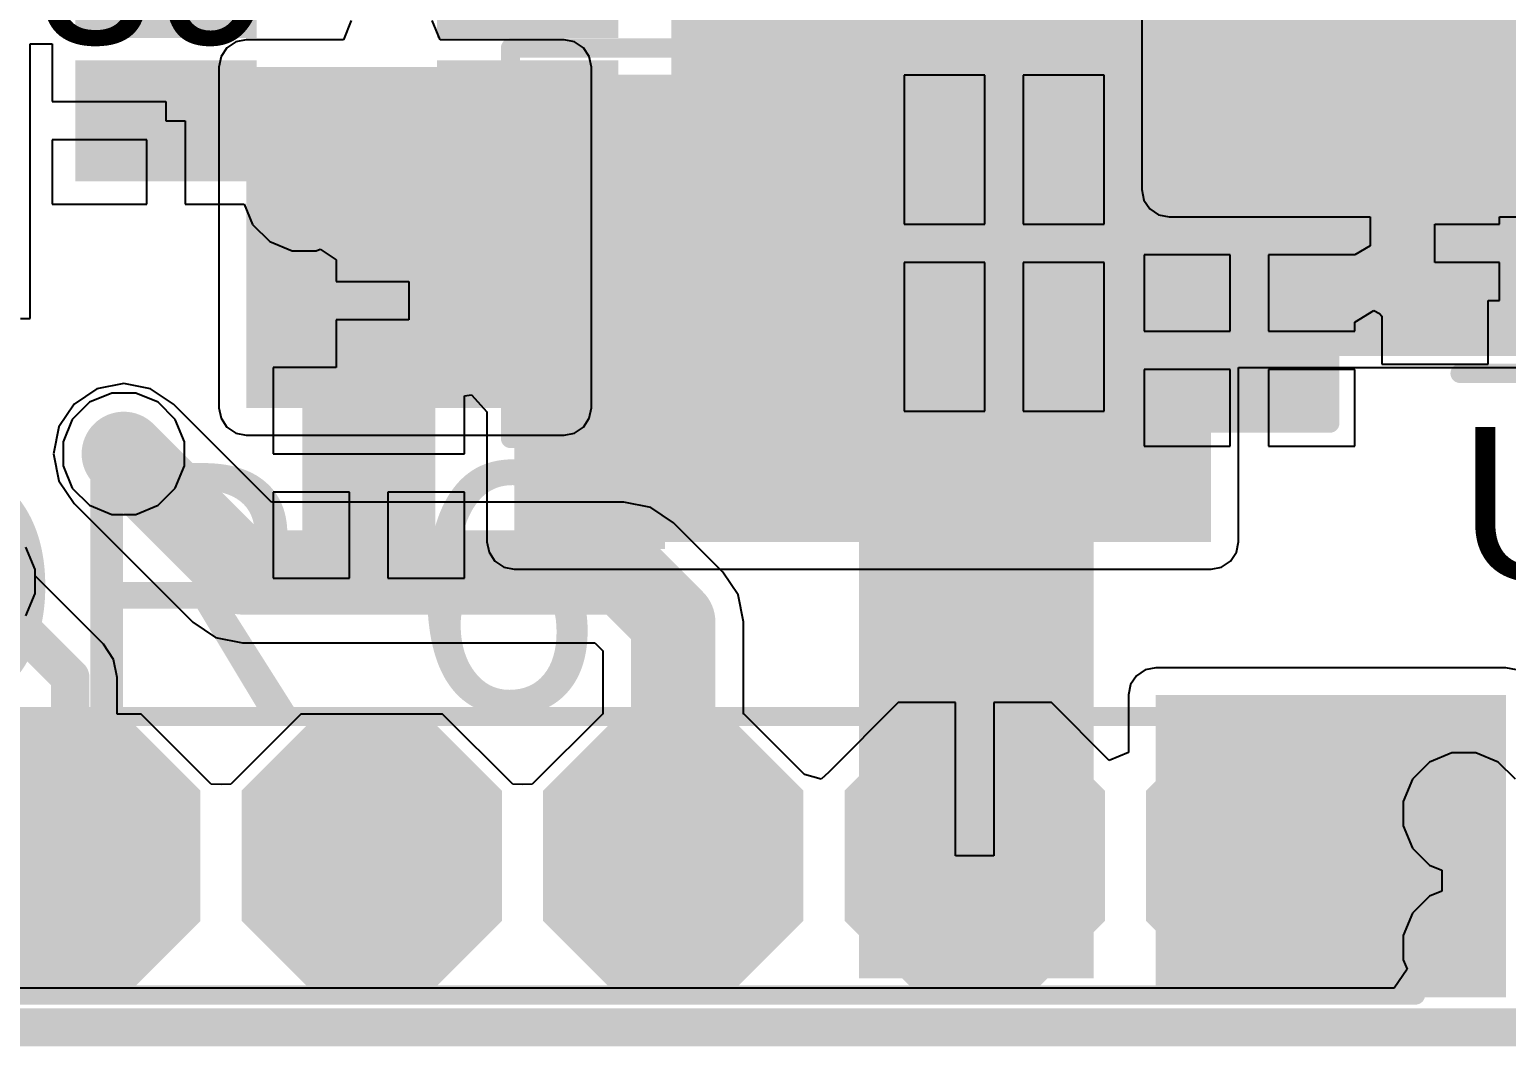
# Model space of a CAD drawing. Header units: millimetres. Extents: x -5.5 to 48.8, y -1.4 to 42.1.
# Drawn here: x 25.64 to 35.44, y -1.42 to 5.33 of the extents above; entities that cross this region are included whole.
import ezdxf

# ---------------------------------------------------------------- set-up
doc = ezdxf.new("R2010")
doc.units = ezdxf.units.MM
for name, color, linetype in [('BottomLayer', 5, 'Continuous'), ('BottomPaste', 16, 'Continuous'), ('BottomSolder', 6, 'Continuous'), ('Mechanical2', 216, 'Continuous'), ('TopLayer', 1, 'Continuous'), ('TopOverlay', 2, 'Continuous'), ('TopPaste', 8, 'Continuous'), ('TopSolder', 216, 'Continuous'), ('ViaHoleLayer', 16, 'Continuous')]:
    doc.layers.add(name, color=color, linetype=linetype)
doc.styles.add('Arial', font='', dxfattribs={"height": 0.2})
doc.styles.get('Arial').set_extended_font_data('Arial')

# ---------------------------------------------------------------- blocks, each defined once
blk = doc.blocks.new('B3U_1000P_18')
at = {"layer": 'TopLayer'}
for points in [[(-2.11, 0.86), (-1.29, 0.86), (-1.29, -0.86), (-2.11, -0.86)], [(1.29, 0.86), (2.11, 0.86), (2.11, -0.86), (1.29, -0.86)]]:
    blk.add_hatch(color=1, dxfattribs=at).paths.add_polyline_path(points)
at = {"layer": 'TopPaste'}
for points in [[(-2.11, 0.86), (-1.29, 0.86), (-1.29, -0.86), (-2.11, -0.86)], [(1.29, 0.86), (2.11, 0.86), (2.11, -0.86), (1.29, -0.86)]]:
    blk.add_hatch(color=8, dxfattribs=at).paths.add_polyline_path(points)
at = {"layer": 'TopSolder'}
for points in [[(-2.2116, 0.9616), (-1.1884, 0.9616), (-1.1884, -0.9616), (-2.2116, -0.9616)], [(1.1884, 0.9616), (2.2116, 0.9616), (2.2116, -0.9616), (1.1884, -0.9616)]]:
    blk.add_hatch(color=216, dxfattribs=at).paths.add_polyline_path(points)
at = {"layer": 'TopOverlay', "const_width": 0.127}
for points in [[(1.5748, 1.2954), (-1.5748, 1.2954)], [(-1.5748, 1.2954), (-1.5748, 1.016)], [(1.5748, 1.2954), (1.5748, 1.016)], [(-1.5748, -1.016), (-1.5748, -1.2954)], [(1.5748, -1.016), (1.5748, -1.2954)], [(1.5748, -1.2954), (-1.5748, -1.2954)]]:
    blk.add_lwpolyline(points, dxfattribs=at)
at = {"layer": 'TopOverlay'}
for points, const_width in [([(-1.6065, 1.2954, 1), (-1.5431, 1.2954, 1)], 0.0635), ([(-1.6065, 1.2954, 1), (-1.5431, 1.2954, 1)], 0.0635), ([(1.5431, 1.2954, 1), (1.6066, 1.2954, 1)], 0.0635), ([(1.5431, 1.2954, 1), (1.6066, 1.2954, 1)], 0.0635), ([(-1.6065, 1.016, 1), (-1.5431, 1.016, 1)], 0.0635), ([(1.5431, 1.016, 1), (1.6066, 1.016, 1)], 0.0635), ([(0.6411, 0, 1), (-0.6411, 0, 1)], 0.254), ([(-0.7046, 0, 1), (-0.5776, 0, 1)], 0.127), ([(0.5776, 0, 1), (0.7046, 0, 1)], 0.127), ([(-1.6065, -1.016, 1), (-1.5431, -1.016, 1)], 0.0635), ([(1.5431, -1.016, 1), (1.6066, -1.016, 1)], 0.0635), ([(-1.6065, -1.2954, 1), (-1.5431, -1.2954, 1)], 0.0635), ([(-1.6065, -1.2954, 1), (-1.5431, -1.2954, 1)], 0.0635), ([(1.5431, -1.2954, 1), (1.6066, -1.2954, 1)], 0.0635), ([(1.5431, -1.2954, 1), (1.6066, -1.2954, 1)], 0.0635)]:
    blk.add_lwpolyline(points, format="xyb", close=True, dxfattribs=dict(at, const_width=const_width))
blk = doc.blocks.new('VSOF_5_21')
at = {"layer": 'TopLayer'}
for points in [[(-0.85, 0.625), (-0.5, 0.625), (-0.5, 0.375), (-0.85, 0.375)], [(0.5, 0.625), (0.85, 0.625), (0.85, 0.375), (0.5, 0.375)], [(-0.85, 0.125), (-0.5, 0.125), (-0.5, -0.125), (-0.85, -0.125)], [(-0.85, -0.375), (-0.5, -0.375), (-0.5, -0.625), (-0.85, -0.625)], [(0.5, -0.375), (0.85, -0.375), (0.85, -0.625), (0.5, -0.625)]]:
    blk.add_hatch(color=1, dxfattribs=at).paths.add_polyline_path(points)
at = {"layer": 'TopPaste'}
for points in [[(-0.85, 0.625), (-0.5, 0.625), (-0.5, 0.375), (-0.85, 0.375)], [(0.5, 0.625), (0.85, 0.625), (0.85, 0.375), (0.5, 0.375)], [(-0.85, 0.125), (-0.5, 0.125), (-0.5, -0.125), (-0.85, -0.125)], [(-0.85, -0.375), (-0.5, -0.375), (-0.5, -0.625), (-0.85, -0.625)], [(0.5, -0.375), (0.85, -0.375), (0.85, -0.625), (0.5, -0.625)]]:
    blk.add_hatch(color=8, dxfattribs=at).paths.add_polyline_path(points)
at = {"layer": 'TopSolder'}
for points in [[(-0.9516, 0.7266), (-0.3984, 0.7266), (-0.3984, 0.2734), (-0.9516, 0.2734)], [(0.3984, 0.7266), (0.9516, 0.7266), (0.9516, 0.2734), (0.3984, 0.2734)], [(-0.9516, 0.2266), (-0.3984, 0.2266), (-0.3984, -0.2266), (-0.9516, -0.2266)], [(-0.9516, -0.2734), (-0.3984, -0.2734), (-0.3984, -0.7266), (-0.9516, -0.7266)], [(0.3984, -0.2734), (0.9516, -0.2734), (0.9516, -0.7266), (0.3984, -0.7266)]]:
    blk.add_hatch(color=216, dxfattribs=at).paths.add_polyline_path(points)
at = {"layer": 'TopOverlay', "const_width": 0.127}
for points in [[(-0.508, 0.8636), (0.508, 0.8636)], [(-1.1176, 0.381), (-1.1176, 0.635)], [(-1.1176, 0.635), (-0.9906, 0.508)], [(-1.1176, 0.381), (-0.9906, 0.508)], [(-0.508, -0.8636), (0.508, -0.8636)]]:
    blk.add_lwpolyline(points, dxfattribs=at)
at = {"layer": 'TopOverlay', "const_width": 0.0635}
for points in [[(-0.5398, 0.8636, 1), (-0.4763, 0.8636, 1)], [(0.4763, 0.8636, 1), (0.5398, 0.8636, 1)], [(-1.1494, 0.635, 1), (-1.0858, 0.635, 1)], [(-1.1494, 0.635, 1), (-1.0858, 0.635, 1)], [(-1.0224, 0.508, 1), (-0.9588, 0.508, 1)], [(-1.0224, 0.508, 1), (-0.9588, 0.508, 1)], [(-1.1494, 0.381, 1), (-1.0858, 0.381, 1)], [(-1.1494, 0.381, 1), (-1.0858, 0.381, 1)], [(-0.5398, -0.8636, 1), (-0.4763, -0.8636, 1)], [(0.4763, -0.8636, 1), (0.5398, -0.8636, 1)]]:
    blk.add_lwpolyline(points, format="xyb", close=True, dxfattribs=at)
blk = doc.blocks.new('SMD_PADS__1X8__2_54MM_32')
at = {"layer": 'TopLayer'}
for points in [[(0.381, 0.762), (-0.381, 0.762), (-0.762, 0.381), (-0.762, -0.381), (-0.381, -0.762), (0.381, -0.762), (0.762, -0.381), (0.762, 0.381)], [(2.381, 0.762), (1.619, 0.762), (1.238, 0.381), (1.238, -0.381), (1.619, -0.762), (2.381, -0.762), (2.762, -0.381), (2.762, 0.381)], [(4.381, 0.762), (3.619, 0.762), (3.238, 0.381), (3.238, -0.381), (3.619, -0.762), (4.381, -0.762), (4.762, -0.381), (4.762, 0.381)], [(6.381, 0.762), (5.619, 0.762), (5.238, 0.381), (5.238, -0.381), (5.619, -0.762), (6.381, -0.762), (6.762, -0.381), (6.762, 0.381)], [(8.381, 0.762), (7.619, 0.762), (7.238, 0.381), (7.238, -0.381), (7.619, -0.762), (8.381, -0.762), (8.762, -0.381), (8.762, 0.381)]]:
    blk.add_hatch(color=1, dxfattribs=at).paths.add_polyline_path(points)
at = {"layer": 'TopPaste'}
for points in [[(0.381, 0.762), (-0.381, 0.762), (-0.762, 0.381), (-0.762, -0.381), (-0.381, -0.762), (0.381, -0.762), (0.762, -0.381), (0.762, 0.381)], [(2.381, 0.762), (1.619, 0.762), (1.238, 0.381), (1.238, -0.381), (1.619, -0.762), (2.381, -0.762), (2.762, -0.381), (2.762, 0.381)], [(4.381, 0.762), (3.619, 0.762), (3.238, 0.381), (3.238, -0.381), (3.619, -0.762), (4.381, -0.762), (4.762, -0.381), (4.762, 0.381)], [(6.381, 0.762), (5.619, 0.762), (5.238, 0.381), (5.238, -0.381), (5.619, -0.762), (6.381, -0.762), (6.762, -0.381), (6.762, 0.381)], [(8.381, 0.762), (7.619, 0.762), (7.238, 0.381), (7.238, -0.381), (7.619, -0.762), (8.381, -0.762), (8.762, -0.381), (8.762, 0.381)]]:
    blk.add_hatch(color=8, dxfattribs=at).paths.add_polyline_path(points)
at = {"layer": 'TopSolder'}
for points in [[(0.4318, 0.8636), (-0.4318, 0.8636), (-0.8636, 0.4318), (-0.8636, -0.4318), (-0.4318, -0.8636), (0.4318, -0.8636), (0.8636, -0.4318), (0.8636, 0.4318)], [(2.4318, 0.8636), (1.5682, 0.8636), (1.1364, 0.4318), (1.1364, -0.4318), (1.5682, -0.8636), (2.4318, -0.8636), (2.8636, -0.4318), (2.8636, 0.4318)], [(4.4318, 0.8636), (3.5682, 0.8636), (3.1364, 0.4318), (3.1364, -0.4318), (3.5682, -0.8636), (4.4318, -0.8636), (4.8636, -0.4318), (4.8636, 0.4318)], [(6.4318, 0.8636), (5.5682, 0.8636), (5.1364, 0.4318), (5.1364, -0.4318), (5.5682, -0.8636), (6.4318, -0.8636), (6.8636, -0.4318), (6.8636, 0.4318)], [(8.4318, 0.8636), (7.5682, 0.8636), (7.1364, 0.4318), (7.1364, -0.4318), (7.5682, -0.8636), (8.4318, -0.8636), (8.8636, -0.4318), (8.8636, 0.4318)]]:
    blk.add_hatch(color=216, dxfattribs=at).paths.add_polyline_path(points)
at = {"layer": 'TopOverlay', "const_width": 0.127}
for points in [[(14.9238, 0.9238), (-0.9238, 0.9238)], [(-0.9238, 0.9238), (-0.9238, -0.9238)], [(14.9238, -0.9238), (-0.9238, -0.9238)]]:
    blk.add_lwpolyline(points, dxfattribs=at)
at = {"layer": 'TopOverlay', "const_width": 0.0635}
for points in [[(-0.9556, 0.9238, 1), (-0.8921, 0.9238, 1)], [(-0.9556, 0.9238, 1), (-0.8921, 0.9238, 1)], [(-0.9556, -0.9238, 1), (-0.8921, -0.9238, 1)], [(-0.9556, -0.9238, 1), (-0.8921, -0.9238, 1)]]:
    blk.add_lwpolyline(points, format="xyb", close=True, dxfattribs=at)
blk = doc.blocks.new('TSOT_23_6_B_40')
at = {"layer": 'BottomLayer'}
for points in [[(-1.7, 1.25), (-0.7, 1.25), (-0.7, 0.65), (-1.7, 0.65)], [(0.7, 1.25), (1.7, 1.25), (1.7, 0.65), (0.7, 0.65)], [(-1.7, 0.3), (-0.7, 0.3), (-0.7, -0.3), (-1.7, -0.3)], [(0.7, 0.3), (1.7, 0.3), (1.7, -0.3), (0.7, -0.3)], [(-1.7, -0.65), (-0.7, -0.65), (-0.7, -1.25), (-1.7, -1.25)], [(0.7, -0.65), (1.7, -0.65), (1.7, -1.25), (0.7, -1.25)]]:
    blk.add_hatch(color=5, dxfattribs=at).paths.add_polyline_path(points)
at = {"layer": 'BottomPaste'}
for points in [[(-1.7, 1.25), (-0.7, 1.25), (-0.7, 0.65), (-1.7, 0.65)], [(0.7, 1.25), (1.7, 1.25), (1.7, 0.65), (0.7, 0.65)], [(-1.7, 0.3), (-0.7, 0.3), (-0.7, -0.3), (-1.7, -0.3)], [(0.7, 0.3), (1.7, 0.3), (1.7, -0.3), (0.7, -0.3)], [(-1.7, -0.65), (-0.7, -0.65), (-0.7, -1.25), (-1.7, -1.25)], [(0.7, -0.65), (1.7, -0.65), (1.7, -1.25), (0.7, -1.25)]]:
    blk.add_hatch(color=16, dxfattribs=at).paths.add_polyline_path(points)
at = {"layer": 'BottomSolder'}
for points in [[(-1.8016, 1.3516), (-0.5984, 1.3516), (-0.5984, 0.5484), (-1.8016, 0.5484)], [(0.5984, 1.3516), (1.8016, 1.3516), (1.8016, 0.5484), (0.5984, 0.5484)], [(-1.8016, 0.4016), (-0.5984, 0.4016), (-0.5984, -0.4016), (-1.8016, -0.4016)], [(0.5984, 0.4016), (1.8016, 0.4016), (1.8016, -0.4016), (0.5984, -0.4016)], [(-1.8016, -0.5484), (-0.5984, -0.5484), (-0.5984, -1.3516), (-1.8016, -1.3516)], [(0.5984, -0.5484), (1.8016, -0.5484), (1.8016, -1.3516), (0.5984, -1.3516)]]:
    blk.add_hatch(color=6, dxfattribs=at).paths.add_polyline_path(points)
blk = doc.blocks.new('R___0603_45')
at = {"layer": 'TopLayer'}
for points in [[(-0.381, 0.4445), (-0.381, -0.4445), (-1.143, -0.4445), (-1.143, 0.4445)], [(1.143, 0.4445), (1.143, -0.4445), (0.381, -0.4445), (0.381, 0.4445)]]:
    blk.add_hatch(color=1, dxfattribs=at).paths.add_polyline_path(points)
at = {"layer": 'TopPaste'}
for points in [[(-0.381, 0.4445), (-0.381, -0.4445), (-1.143, -0.4445), (-1.143, 0.4445)], [(1.143, 0.4445), (1.143, -0.4445), (0.381, -0.4445), (0.381, 0.4445)]]:
    blk.add_hatch(color=8, dxfattribs=at).paths.add_polyline_path(points)
at = {"layer": 'TopSolder'}
for points in [[(-0.2794, 0.5461), (-0.2794, -0.5461), (-1.2446, -0.5461), (-1.2446, 0.5461)], [(1.2446, 0.5461), (1.2446, -0.5461), (0.2794, -0.5461), (0.2794, 0.5461)]]:
    blk.add_hatch(color=216, dxfattribs=at).paths.add_polyline_path(points)
at = {"layer": 'TopOverlay', "const_width": 0.127}
for points in [[(-1.2192, -0.5334), (-1.2192, 0.5334)], [(-1.2192, 0.5334), (1.2192, 0.5334)], [(1.2192, -0.5334), (1.2192, 0.5334)], [(-1.2192, -0.5334), (1.2192, -0.5334)]]:
    blk.add_lwpolyline(points, dxfattribs=at)
at = {"layer": 'TopOverlay', "const_width": 0.0635}
for points in [[(-1.25095, 0.5334, 1), (-1.18745, 0.5334, 1)], [(-1.25095, 0.5334, 1), (-1.18745, 0.5334, 1)], [(1.18745, 0.5334, 1), (1.25095, 0.5334, 1)], [(1.18745, 0.5334, 1), (1.25095, 0.5334, 1)], [(-1.25095, -0.5334, 1), (-1.18745, -0.5334, 1)], [(-1.25095, -0.5334, 1), (-1.18745, -0.5334, 1)], [(1.18745, -0.5334, 1), (1.25095, -0.5334, 1)], [(1.18745, -0.5334, 1), (1.25095, -0.5334, 1)]]:
    blk.add_lwpolyline(points, format="xyb", close=True, dxfattribs=at)
blk = doc.blocks.new('SMA_B_68')
at = {"layer": 'BottomLayer'}
for points in [[(-3.25, 0.85), (-0.75, 0.85), (-0.75, -0.85), (-3.25, -0.85)], [(0.75, 0.85), (3.25, 0.85), (3.25, -0.85), (0.75, -0.85)]]:
    blk.add_hatch(color=5, dxfattribs=at).paths.add_polyline_path(points)
at = {"layer": 'BottomPaste'}
for points in [[(-3.25, 0.85), (-0.75, 0.85), (-0.75, -0.85), (-3.25, -0.85)], [(0.75, 0.85), (3.25, 0.85), (3.25, -0.85), (0.75, -0.85)]]:
    blk.add_hatch(color=16, dxfattribs=at).paths.add_polyline_path(points)
at = {"layer": 'BottomSolder'}
for points in [[(-3.3516, 0.9516), (-0.6484, 0.9516), (-0.6484, -0.9516), (-3.3516, -0.9516)], [(0.6484, 0.9516), (3.3516, 0.9516), (3.3516, -0.9516), (0.6484, -0.9516)]]:
    blk.add_hatch(color=6, dxfattribs=at).paths.add_polyline_path(points)
blk = doc.blocks.new('CAP_0603_73')
at = {"layer": 'TopLayer'}
for points in [[(-0.381, 0.4445), (-0.381, -0.4445), (-1.143, -0.4445), (-1.143, 0.4445)], [(1.143, 0.4445), (1.143, -0.4445), (0.381, -0.4445), (0.381, 0.4445)]]:
    blk.add_hatch(color=1, dxfattribs=at).paths.add_polyline_path(points)
at = {"layer": 'TopPaste'}
for points in [[(-0.381, 0.4445), (-0.381, -0.4445), (-1.143, -0.4445), (-1.143, 0.4445)], [(1.143, 0.4445), (1.143, -0.4445), (0.381, -0.4445), (0.381, 0.4445)]]:
    blk.add_hatch(color=8, dxfattribs=at).paths.add_polyline_path(points)
at = {"layer": 'TopSolder'}
for points in [[(-0.321, 0.5045), (-0.321, -0.5045), (-1.203, -0.5045), (-1.203, 0.5045)], [(1.203, 0.5045), (1.203, -0.5045), (0.321, -0.5045), (0.321, 0.5045)]]:
    blk.add_hatch(color=216, dxfattribs=at).paths.add_polyline_path(points)
at = {"layer": 'TopOverlay', "const_width": 0.127}
for points in [[(-1.2446, 0.5334), (-1.2446, -0.5334)], [(-1.2446, 0.5334), (-0.4572, 0.5334)], [(0.4572, 0.5334), (1.2446, 0.5334)], [(1.2446, 0.5334), (1.2446, -0.5334)], [(-1.2446, -0.5334), (-0.4572, -0.5334)], [(0.4572, -0.5334), (1.2446, -0.5334)]]:
    blk.add_lwpolyline(points, dxfattribs=at)
at = {"layer": 'TopOverlay', "const_width": 0.0635}
for points in [[(-1.2764, 0.5334, 1), (-1.2128, 0.5334, 1)], [(-1.2764, 0.5334, 1), (-1.2128, 0.5334, 1)], [(-0.4889, 0.5334, 1), (-0.4254, 0.5334, 1)], [(0.4254, 0.5334, 1), (0.4889, 0.5334, 1)], [(1.2128, 0.5334, 1), (1.2764, 0.5334, 1)], [(1.2128, 0.5334, 1), (1.2764, 0.5334, 1)], [(-1.2764, -0.5334, 1), (-1.2128, -0.5334, 1)], [(-1.2764, -0.5334, 1), (-1.2128, -0.5334, 1)], [(-0.4889, -0.5334, 1), (-0.4254, -0.5334, 1)], [(0.4254, -0.5334, 1), (0.4889, -0.5334, 1)], [(1.2128, -0.5334, 1), (1.2764, -0.5334, 1)], [(1.2128, -0.5334, 1), (1.2764, -0.5334, 1)]]:
    blk.add_lwpolyline(points, format="xyb", close=True, dxfattribs=at)
blk = doc.blocks.new('C___0603_B_77')
at = {"layer": 'BottomLayer'}
for points in [[(-1.143, -0.4445), (-1.143, 0.4445), (-0.381, 0.4445), (-0.381, -0.4445)], [(0.381, -0.4445), (0.381, 0.4445), (1.143, 0.4445), (1.143, -0.4445)]]:
    blk.add_hatch(color=5, dxfattribs=at).paths.add_polyline_path(points)
at = {"layer": 'BottomPaste'}
for points in [[(-1.143, -0.4445), (-1.143, 0.4445), (-0.381, 0.4445), (-0.381, -0.4445)], [(0.381, -0.4445), (0.381, 0.4445), (1.143, 0.4445), (1.143, -0.4445)]]:
    blk.add_hatch(color=16, dxfattribs=at).paths.add_polyline_path(points)
at = {"layer": 'BottomSolder'}
for points in [[(-1.203, -0.5045), (-1.203, 0.5045), (-0.321, 0.5045), (-0.321, -0.5045)], [(0.321, -0.5045), (0.321, 0.5045), (1.203, 0.5045), (1.203, -0.5045)]]:
    blk.add_hatch(color=6, dxfattribs=at).paths.add_polyline_path(points)
blk = doc.blocks.new('C___0402_B_78')
at = {"layer": 'BottomLayer'}
for points in [[(-0.2413, 0.3175), (-0.2413, -0.3175), (-0.6985, -0.3175), (-0.6985, 0.3175)], [(0.6985, 0.3175), (0.6985, -0.3175), (0.2413, -0.3175), (0.2413, 0.3175)]]:
    blk.add_hatch(color=5, dxfattribs=at).paths.add_polyline_path(points)
at = {"layer": 'BottomPaste'}
for points in [[(-0.2413, 0.3175), (-0.2413, -0.3175), (-0.6985, -0.3175), (-0.6985, 0.3175)], [(0.6985, 0.3175), (0.6985, -0.3175), (0.2413, -0.3175), (0.2413, 0.3175)]]:
    blk.add_hatch(color=16, dxfattribs=at).paths.add_polyline_path(points)
at = {"layer": 'BottomSolder'}
for points in [[(-0.1813, 0.3775), (-0.1813, -0.3775), (-0.7585, -0.3775), (-0.7585, 0.3775)], [(0.7585, 0.3775), (0.7585, -0.3775), (0.1813, -0.3775), (0.1813, 0.3775)]]:
    blk.add_hatch(color=6, dxfattribs=at).paths.add_polyline_path(points)

msp = doc.modelspace()

# ---------------------------------------------------------------- hatches: boundary and pattern name
at = {"layer": 'BottomLayer'}
for points in [[(32.131, 9.4488), (32.131, 3.4036), (35.8902, 3.4036), (35.8902, 9.4488)], [(29.8958, 4.0894), (33.0962, 4.0894), (33.0962, 6.0198), (29.8958, 6.0198)], [(28.8544, 1.9304), (33.4772, 1.9304), (33.4772, 5.0292), (28.8544, 5.0292)]]:
    msp.add_hatch(color=5, dxfattribs=at).paths.add_polyline_path(points)
h = msp.add_hatch(color=5, dxfattribs=at)
edge = h.paths.add_edge_path()
edge.add_arc((27.4602, 4.2636), 0.225, 0, 360)
h = msp.add_hatch(color=5, dxfattribs=at)
edge = h.paths.add_edge_path()
edge.add_arc((26.2636, 2.5146), 0.225, 0, 360)
h = msp.add_hatch(color=5, dxfattribs=at)
edge = h.paths.add_edge_path()
edge.add_arc((31.9156, 0.9398), 0.225, 0, 360)
h = msp.add_hatch(color=5, dxfattribs=at)
edge = h.paths.add_edge_path()
edge.add_arc((35.1536, 0.127), 0.225, 0, 360)
h = msp.add_hatch(color=5, dxfattribs=at)
edge = h.paths.add_edge_path()
edge.add_arc((35.1536, -0.762), 0.225, 0, 360)
at = {"layer": 'TopLayer'}
for points in [[(35.941, 6.096), (33.1978, 6.096), (33.1978, 4.2672), (35.941, 4.2672)], [(27.0764, 2.8194), (29.1846, 2.8194), (29.1846, 5.08), (27.0764, 5.08)], [(31.1404, -0.9652), (32.6982, -0.9652), (32.6982, 5.08), (31.1404, 5.08)], [(31.623, 2.667), (34.2646, 2.667), (34.2646, 4.0386), (31.623, 4.0386)], [(33.1978, 3.7752), (35.941, 3.7752), (35.941, 4.0386), (33.1978, 4.0386)], [(35.433, 0.9144), (33.1094, 0.9144), (33.1094, -1.0922), (35.433, -1.0922)]]:
    msp.add_hatch(color=1, dxfattribs=at).paths.add_polyline_path(points)
h = msp.add_hatch(color=1, dxfattribs=at)
edge = h.paths.add_edge_path()
edge.add_arc((27.4602, 4.2636), 0.225, 0, 360)
h = msp.add_hatch(color=1, dxfattribs=at)
edge = h.paths.add_edge_path()
edge.add_arc((26.2636, 2.5146), 0.225, 0, 360)
h = msp.add_hatch(color=1, dxfattribs=at)
edge = h.paths.add_edge_path()
edge.add_arc((31.9156, 0.9398), 0.225, 0, 360)
h = msp.add_hatch(color=1, dxfattribs=at)
edge = h.paths.add_edge_path()
edge.add_arc((35.1536, 0.127), 0.225, 0, 360)
h = msp.add_hatch(color=1, dxfattribs=at)
edge = h.paths.add_edge_path()
edge.add_arc((35.1536, -0.762), 0.225, 0, 360)
at = {"layer": 'ViaHoleLayer'}
h = msp.add_hatch(color=16, dxfattribs=at)
edge = h.paths.add_edge_path()
edge.add_arc((27.4602, 4.2636), 0.1, 0, 360)
h = msp.add_hatch(color=16, dxfattribs=at)
edge = h.paths.add_edge_path()
edge.add_arc((26.2636, 2.5146), 0.1, 0, 360)
h = msp.add_hatch(color=16, dxfattribs=at)
edge = h.paths.add_edge_path()
edge.add_arc((31.9156, 0.9398), 0.1, 0, 360)
h = msp.add_hatch(color=16, dxfattribs=at)
edge = h.paths.add_edge_path()
edge.add_arc((35.1536, 0.127), 0.1, 0, 360)
h = msp.add_hatch(color=16, dxfattribs=at)
edge = h.paths.add_edge_path()
edge.add_arc((35.1536, -0.762), 0.1, 0, 360)

# ---------------------------------------------------------------- linework, layer by layer
at = {"layer": 'BottomLayer'}
for p, q in [((25.642, 3.4118), (25.642, 5.2341)), ((25.642, 5.2341), (25.789, 5.2341)), ((25.789, 5.2341), (25.789, 4.8514)), ((25.789, 4.8514), (26.543, 4.8514)), ((26.543, 4.8514), (26.543, 4.7244)), ((26.543, 4.7244), (26.67, 4.7244)), ((26.67, 4.7244), (26.67, 4.1704)), ((26.416, 4.5974), (25.789, 4.5974)), ((25.789, 4.5974), (25.789, 4.1704)), ((26.416, 4.1704), (26.416, 4.5974)), ((25.789, 4.1704), (26.416, 4.1704)), ((26.67, 4.1704), (27.0628, 4.1704)), ((27.0628, 4.1704), (27.1187, 4.0354)), ((27.1187, 4.0354), (27.2321, 3.9221)), ((27.2321, 3.9221), (27.3801, 3.8608)), ((27.3801, 3.8608), (27.5403, 3.8608)), ((27.5403, 3.8608), (27.5677, 3.8721)), ((27.5677, 3.8721), (27.6733, 3.8016)), ((27.6733, 3.8016), (27.6733, 3.6576)), ((27.6733, 3.6576), (28.1559, 3.6576)), ((28.1559, 3.6576), (28.1559, 3.4036)), ((25.5778, 3.4118), (25.642, 3.4118)), ((28.1559, 3.4036), (27.6733, 3.4036)), ((27.6733, 3.4036), (27.6733, 3.0861)), ((27.6733, 3.0861), (27.2542, 3.0861)), ((27.2542, 3.0861), (27.2542, 2.5146)), ((33.6585, 1.9304), (33.6585, 3.087)), ((33.6585, 3.087), (36.0546, 3.087)), ((26.0354, 2.8561), (25.9221, 2.7428)), ((26.1835, 2.9174), (26.0354, 2.8561)), ((26.3437, 2.9174), (26.1835, 2.9174)), ((26.4918, 2.8561), (26.3437, 2.9174)), ((26.6051, 2.7428), (26.4918, 2.8561)), ((28.5242, 2.8987), (28.5707, 2.9057)), ((28.5242, 2.5146), (28.5242, 2.8987)), ((28.5707, 2.9057), (28.6731, 2.794)), ((28.6731, 2.794), (28.6731, 1.9304)), ((25.9221, 2.7428), (25.8608, 2.5947)), ((26.6664, 2.5947), (26.6051, 2.7428)), ((25.8608, 2.5947), (25.8608, 2.4345)), ((26.6664, 2.4345), (26.6664, 2.5947)), ((27.2542, 2.5146), (27.8892, 2.5146)), ((27.8892, 2.5146), (28.5242, 2.5146)), ((25.8608, 2.4345), (25.9221, 2.2864)), ((26.6051, 2.2864), (26.6664, 2.4345)), ((25.9221, 2.2864), (26.0354, 2.1731)), ((26.4918, 2.1731), (26.6051, 2.2864)), ((27.7622, 2.2606), (27.2542, 2.2606)), ((27.2542, 2.2606), (27.2542, 1.6891)), ((27.7622, 1.6891), (27.7622, 2.2606)), ((28.5242, 2.2606), (28.0162, 2.2606)), ((28.0162, 2.2606), (28.0162, 1.6891)), ((28.5242, 1.6891), (28.5242, 2.2606)), ((26.0354, 2.1731), (26.1835, 2.1118)), ((26.3437, 2.1118), (26.4918, 2.1731)), ((26.1835, 2.1118), (26.3437, 2.1118)), ((25.6758, 1.7474), (25.6145, 1.8955)), ((28.6731, 1.9304), (28.6869, 1.861)), ((33.6447, 1.861), (33.6585, 1.9304)), ((28.6869, 1.861), (28.7262, 1.8022)), ((28.7262, 1.8022), (28.785, 1.7629)), ((33.5466, 1.7629), (33.6054, 1.8022)), ((33.6054, 1.8022), (33.6447, 1.861)), ((25.6758, 1.5872), (25.6758, 1.7474)), ((27.2542, 1.6891), (27.7622, 1.6891)), ((28.0162, 1.6891), (28.5242, 1.6891)), ((28.785, 1.7629), (28.8544, 1.7491)), ((28.8544, 1.7491), (33.4772, 1.7491)), ((33.4772, 1.7491), (33.5466, 1.7629)), ((25.6145, 1.4391), (25.6758, 1.5872)), ((35.0735, 0.5298), (34.9254, 0.4685)), ((35.2337, 0.5298), (35.0735, 0.5298)), ((35.3818, 0.4685), (35.2337, 0.5298)), ((34.9254, 0.4685), (34.8121, 0.3552)), ((35.4951, 0.3552), (35.3818, 0.4685)), ((34.8121, 0.3552), (34.7508, 0.2071)), ((34.7508, 0.2071), (34.7508, 0.0469)), ((34.7508, 0.0469), (34.8121, -0.1012)), ((34.8121, -0.1012), (34.9254, -0.2145)), ((34.9254, -0.2145), (35.0082, -0.2488)), ((35.0082, -0.2488), (35.0082, -0.3862)), ((35.0082, -0.3862), (34.9254, -0.4205)), ((34.9254, -0.4205), (34.8121, -0.5338)), ((34.8121, -0.5338), (34.7508, -0.6819)), ((34.7508, -0.6819), (34.7508, -0.8421)), ((34.7508, -0.8421), (34.7766, -0.9044)), ((34.7766, -0.9044), (34.6918, -1.0314)), ((34.6918, -1.0314), (18.8757, -1.0314))]:
    msp.add_line(p, q, dxfattribs=at)
at = {"layer": 'BottomLayer', "const_width": 0.635}
msp.add_lwpolyline([(27.8384, 2.4384), (27.8892, 2.3876)], dxfattribs=at)
at = {"layer": 'BottomLayer', "const_width": 0.3175}
for points in [[(27.6796, 2.4384, 1), (27.9971, 2.4384, 1)], [(27.7304, 2.3876, 1), (28.0479, 2.3876, 1)]]:
    msp.add_lwpolyline(points, format="xyb", close=True, dxfattribs=at)
at = {"layer": 'Mechanical2', "const_width": 0.254}
msp.add_lwpolyline([(-1.2954, -1.2904), (48.7046, -1.2904)], dxfattribs=at)
at = {"layer": 'TopLayer'}
for p, q in [((33.0165, 6.096), (33.0165, 4.2672)), ((27.7733, 5.3883), (27.7207, 5.2613)), ((28.3625, 5.2613), (28.3099, 5.3883)), ((26.9482, 5.2082), (26.9089, 5.1494)), ((27.007, 5.2475), (26.9482, 5.2082)), ((27.0764, 5.2613), (27.007, 5.2475)), ((27.7207, 5.2613), (27.0764, 5.2613)), ((29.1846, 5.2613), (28.3625, 5.2613)), ((29.254, 5.2475), (29.1846, 5.2613)), ((29.3128, 5.2082), (29.254, 5.2475)), ((29.3521, 5.1494), (29.3128, 5.2082)), ((26.9089, 5.1494), (26.8951, 5.08)), ((29.3659, 5.08), (29.3521, 5.1494)), ((26.8951, 5.08), (26.8951, 2.8194)), ((29.3659, 2.8194), (29.3659, 5.08)), ((31.9768, 5.0256), (31.4398, 5.0256)), ((31.4398, 5.0256), (31.4398, 4.0386)), ((31.9768, 4.0386), (31.9768, 5.0256)), ((32.7678, 5.0256), (32.2308, 5.0256)), ((32.2308, 5.0256), (32.2308, 4.0386)), ((32.7678, 4.0386), (32.7678, 5.0256)), ((33.0165, 4.2672), (33.0303, 4.1978)), ((33.0303, 4.1978), (33.0696, 4.139)), ((33.0696, 4.139), (33.1284, 4.0997)), ((31.4398, 4.0386), (31.9768, 4.0386)), ((32.2308, 4.0386), (32.7678, 4.0386)), ((33.1284, 4.0997), (33.1978, 4.0859)), ((33.1978, 4.0859), (34.5322, 4.0859)), ((34.5322, 4.0859), (34.5322, 3.8945)), ((34.9612, 3.7846), (34.9612, 4.0386)), ((34.9612, 4.0386), (35.3902, 4.0386)), ((35.3902, 4.0386), (35.3902, 4.0859)), ((35.3902, 4.0859), (35.941, 4.0859)), ((33.6042, 3.8354), (33.0327, 3.8354)), ((33.0327, 3.8354), (33.0327, 3.3274)), ((33.6042, 3.3274), (33.6042, 3.8354)), ((34.4052, 3.8354), (33.8582, 3.8354)), ((33.8582, 3.8354), (33.8582, 3.3274)), ((34.4297, 3.8354), (34.4052, 3.8354)), ((34.5322, 3.8945), (34.4297, 3.8354)), ((31.9768, 3.7846), (31.4398, 3.7846)), ((31.4398, 3.7846), (31.4398, 2.7976)), ((31.9768, 2.7976), (31.9768, 3.7846)), ((32.7678, 3.7846), (32.2308, 3.7846)), ((32.2308, 3.7846), (32.2308, 2.7976)), ((32.7678, 2.7976), (32.7678, 3.7846)), ((35.3902, 3.7846), (34.9612, 3.7846)), ((35.3902, 3.5326), (35.3902, 3.7846)), ((35.314, 3.1088), (35.314, 3.5326)), ((35.314, 3.5326), (35.3902, 3.5326)), ((34.4297, 3.3871), (34.5567, 3.4653)), ((34.5567, 3.4653), (34.5946, 3.4461)), ((34.5946, 3.4461), (34.6084, 3.427)), ((34.4297, 3.3274), (34.4297, 3.3871)), ((34.6084, 3.427), (34.6084, 3.1088)), ((33.0327, 3.3274), (33.6042, 3.3274)), ((33.8582, 3.3274), (34.4297, 3.3274)), ((33.6042, 3.0734), (33.0327, 3.0734)), ((33.0327, 3.0734), (33.0327, 2.5654)), ((33.6042, 2.5654), (33.6042, 3.0734)), ((34.4297, 3.0734), (33.8582, 3.0734)), ((33.8582, 3.0734), (33.8582, 2.5654)), ((34.4297, 2.5654), (34.4297, 3.0734)), ((34.6084, 3.1088), (35.314, 3.1088)), ((26.0852, 2.9453), (25.934, 2.8442)), ((26.2636, 2.9808), (26.0852, 2.9453)), ((26.442, 2.9453), (26.2636, 2.9808)), ((26.5932, 2.8442), (26.442, 2.9453)), ((25.934, 2.8442), (25.8329, 2.693)), ((27.2441, 2.1934), (26.5932, 2.8442)), ((26.8951, 2.8194), (26.9089, 2.75)), ((26.9089, 2.75), (26.9482, 2.6912)), ((29.3128, 2.6912), (29.3521, 2.75)), ((29.3521, 2.75), (29.3659, 2.8194)), ((31.4398, 2.7976), (31.9768, 2.7976)), ((32.2308, 2.7976), (32.7678, 2.7976)), ((25.8329, 2.693), (25.7974, 2.5146)), ((26.9482, 2.6912), (27.007, 2.6519)), ((27.007, 2.6519), (27.0764, 2.6381)), ((29.1846, 2.6381), (29.254, 2.6519)), ((29.254, 2.6519), (29.3128, 2.6912)), ((27.0764, 2.6381), (29.1846, 2.6381)), ((33.0327, 2.5654), (33.6042, 2.5654)), ((33.8582, 2.5654), (34.4297, 2.5654)), ((25.7974, 2.5146), (25.8329, 2.3362)), ((25.8329, 2.3362), (25.934, 2.185)), ((25.934, 2.185), (26.7214, 1.3976)), ((29.5817, 2.1934), (27.2441, 2.1934)), ((29.7601, 2.1579), (29.5817, 2.1934)), ((29.9113, 2.0568), (29.7601, 2.1579)), ((30.2386, 1.7295), (29.9113, 2.0568)), ((25.6758, 1.7474), (25.6145, 1.8955)), ((25.6758, 1.704), (25.6758, 1.7474)), ((26.1287, 1.251), (25.6758, 1.704)), ((30.3397, 1.5782), (30.2386, 1.7295)), ((30.3752, 1.3999), (30.3397, 1.5782)), ((26.7214, 1.3976), (26.8726, 1.2965)), ((30.3752, 0.7874), (30.3752, 1.3999)), ((26.8726, 1.2965), (27.051, 1.261)), ((26.1961, 1.1502), (26.1287, 1.251)), ((27.051, 1.261), (29.3886, 1.261)), ((29.3886, 1.261), (29.4428, 1.2068)), ((29.4428, 1.2068), (29.4428, 0.7874)), ((26.2198, 1.0313), (26.1961, 1.1502)), ((33.04, 1.0819), (32.9812, 1.0426)), ((33.1094, 1.0957), (33.04, 1.0819)), ((35.433, 1.0957), (33.1094, 1.0957)), ((35.5024, 1.0819), (35.433, 1.0957)), ((26.2198, 0.7874), (26.2198, 1.0313)), ((32.9419, 0.9838), (32.9281, 0.9144)), ((32.9812, 1.0426), (32.9419, 0.9838)), ((32.9281, 0.9144), (32.9281, 0.5321)), ((26.3789, 0.7874), (26.2198, 0.7874)), ((26.8441, 0.3222), (26.3789, 0.7874)), ((27.4391, 0.7874), (26.9739, 0.3222)), ((28.3789, 0.7874), (27.4391, 0.7874)), ((28.8441, 0.3222), (28.3789, 0.7874)), ((29.4391, 0.7874), (28.9739, 0.3222)), ((29.4428, 0.7874), (29.4391, 0.7874)), ((30.3789, 0.7874), (30.3752, 0.7874)), ((30.7791, 0.3872), (30.3789, 0.7874)), ((31.401, 0.8636), (30.9404, 0.403)), ((31.782, 0.8636), (31.401, 0.8636)), ((31.782, -0.1524), (31.782, 0.8636)), ((32.417, 0.8636), (32.036, 0.8636)), ((32.036, 0.8636), (32.036, -0.1524)), ((32.8011, 0.4795), (32.417, 0.8636)), ((32.9281, 0.5321), (32.8011, 0.4795)), ((30.9404, 0.403), (30.8904, 0.3563)), ((26.909, 0.3197), (26.8441, 0.3222)), ((26.9739, 0.3222), (26.909, 0.3197)), ((28.909, 0.3197), (28.8441, 0.3222)), ((28.9739, 0.3222), (28.909, 0.3197)), ((30.8904, 0.3563), (30.7791, 0.3872)), ((32.036, -0.1524), (31.782, -0.1524))]:
    msp.add_line(p, q, dxfattribs=at)
for points, const_width in [([(26.2636, 2.5146), (27.051, 1.7272)], 0.5588), ([(27.051, 1.7272), (29.5817, 1.7272)], 0.5588), ([(29.5817, 1.7272), (29.909, 1.3999)], 0.5588), ([(25.273, 1.6673), (25.909, 1.0313)], 0.254), ([(29.909, -0.1524), (29.909, 1.3999)], 0.5588), ([(31.909, -0.1524), (31.909, 0.9398)], 0.635), ([(25.909, -0.1524), (25.909, 1.0313)], 0.254), ([(33.909, -0.1524), (34.1884, 0.127)], 0.3048), ([(34.1884, 0.127), (35.1536, 0.127)], 0.3048)]:
    msp.add_lwpolyline(points, dxfattribs=dict(at, const_width=const_width))
for points, const_width in [([(26.1239, 2.5146, 1), (26.4033, 2.5146, 1)], 0.2794), ([(26.9113, 1.7272, 1), (27.1907, 1.7272, 1)], 0.2794), ([(26.9113, 1.7272, 1), (27.1907, 1.7272, 1)], 0.2794), ([(29.442, 1.7272, 1), (29.7214, 1.7272, 1)], 0.2794), ([(29.442, 1.7272, 1), (29.7214, 1.7272, 1)], 0.2794), ([(29.7693, 1.3999, 1), (30.0487, 1.3999, 1)], 0.2794), ([(29.7693, 1.3999, 1), (30.0487, 1.3999, 1)], 0.2794), ([(31.7502, 0.9398, 1), (32.0677, 0.9398, 1)], 0.3175), ([(25.8455, 1.0313, 1), (25.9725, 1.0313, 1)], 0.127), ([(25.8455, 1.0313, 1), (25.9725, 1.0313, 1)], 0.127), ([(34.1122, 0.127, 1), (34.2646, 0.127, 1)], 0.1524), ([(34.1122, 0.127, 1), (34.2646, 0.127, 1)], 0.1524), ([(35.0774, 0.127, 1), (35.2298, 0.127, 1)], 0.1524), ([(29.7693, -0.1524, 1), (30.0487, -0.1524, 1)], 0.2794), ([(31.7502, -0.1524, 1), (32.0677, -0.1524, 1)], 0.3175), ([(33.8328, -0.1524, 1), (33.9852, -0.1524, 1)], 0.1524), ([(25.8455, -0.1524, 1), (25.9725, -0.1524, 1)], 0.127)]:
    msp.add_lwpolyline(points, format="xyb", close=True, dxfattribs=dict(at, const_width=const_width))

# ---------------------------------------------------------------- block references
for name, p, rotation in [('TSOT_23_6_B_40', (27.743, 5.6744), 180), ('B3U_1000P_18', (30.4038, 3.9116), 180), ('CAP_0603_73', (33.7312, 3.9624), 90), ('SMD_PADS__1X8__2_54MM_32', (33.909, -0.1524), 180)]:
    msp.add_blockref(name, p, dxfattribs=dict(rotation=rotation))
for name, p in [('R___0603_45', (36.3284, 5.6503)), ('SMA_B_68', (36.6268, 4.1148)), ('VSOF_5_21', (35.6362, 3.9116)), ('C___0402_B_78', (28.6258, 3.5306)), ('C___0603_B_77', (28.6512, 2.3876))]:
    msp.add_blockref(name, p)

# ---------------------------------------------------------------- texts
at = {"layer": 'TopOverlay', "style": 'Arial'}
for s, p in [('C39', (24.6554, 5.2326)), ('U9', (35.12, 1.6766))]:
    msp.add_text(s, height=1.016, dxfattribs=at).set_placement(p)
msp.add_text('MOTOR 6', height=1.651, rotation=360, dxfattribs=at).set_placement((18.9362, 0.8021))

doc.saveas('drawing.dxf')
